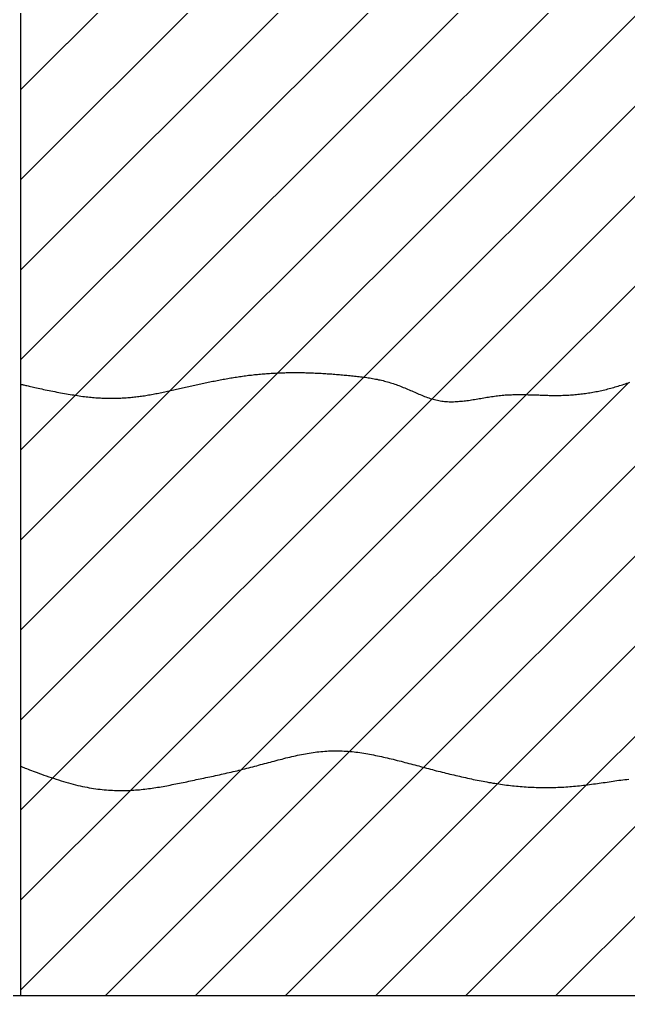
# Model space of a CAD drawing. Extents: x 443 to 1217, y -1921 to -677.
# Drawn here: x 1103.87 to 1110.24, y -1449.49 to -1439.28 of the extents above; entities that cross this region are included whole.
import ezdxf

# ---------------------------------------------------------------- set-up
doc = ezdxf.new("R2010")
doc.units = 0
doc.header["$MEASUREMENT"] = 0
doc.layers.add('2', color=2, linetype='CONTINUOUS')
doc.layers.add('3', color=8, linetype='CONTINUOUS')

msp = doc.modelspace()

# ---------------------------------------------------------------- linework, layer by layer
at = {"layer": '2', "color": 8, "linetype": 'Continuous'}
for p, q in [((1103.883, -1441.899), (1110.8, -1434.982)), ((1103.883, -1442.84), (1111.721, -1435.003)), ((1103.883, -1440.015), (1108.883, -1435.015)), ((1105.44, -1443.168), (1113.571, -1435.037)), ((1106.57, -1442.979), (1114.522, -1435.028)), ((1103.883, -1440.957), (1109.741, -1435.099)), ((1104.454, -1443.212), (1112.545, -1435.121)), ((1108.182, -1443.251), (1116.271, -1435.162)), ((1107.468, -1443.023), (1115.269, -1435.222)), ((1109.169, -1443.206), (1116.271, -1436.104)), ((1103.883, -1445.666), (1106.57, -1442.979)), ((1103.883, -1446.608), (1107.468, -1443.023)), ((1108.866, -1447.276), (1113.159, -1442.984)), ((1106.186, -1447.131), (1110.235, -1443.081)), ((1107.32, -1446.939), (1111.177, -1443.082)), ((1103.883, -1444.724), (1105.44, -1443.168)), ((1103.883, -1443.782), (1104.454, -1443.212)), ((1105.053, -1447.322), (1109.169, -1443.206)), ((1108.095, -1447.105), (1111.98, -1443.221)), ((1109.796, -1447.289), (1113.856, -1443.229)), ((1104.214, -1447.219), (1108.182, -1443.251)), ((1104.767, -1449.492), (1107.32, -1446.939)), ((1105.709, -1449.492), (1108.095, -1447.105)), ((1109.476, -1449.492), (1111.907, -1447.061)), ((1103.883, -1449.434), (1106.186, -1447.131)), ((1103.883, -1447.55), (1104.214, -1447.219)), ((1106.651, -1449.492), (1108.866, -1447.276)), ((1107.593, -1449.492), (1109.796, -1447.289)), ((1108.535, -1449.492), (1110.773, -1447.253)), ((1103.883, -1448.492), (1105.053, -1447.322))]:
    msp.add_line(p, q, dxfattribs=at)
at = {"layer": '3', "color": 3, "linetype": 'Continuous'}
for p, q in [((1103.883, -1449.492), (1103.883, -1428.712)), ((1102.951, -1449.492), (1116.271, -1449.492))]:
    msp.add_line(p, q, dxfattribs=at)
at = {"layer": '3', "color": 3}
for p, q in [((1106.107, -1443.027), (1106.122, -1443.024)), ((1106.122, -1443.024), (1106.138, -1443.022)), ((1106.138, -1443.022), (1106.154, -1443.02)), ((1106.154, -1443.02), (1106.169, -1443.017)), ((1106.169, -1443.017), (1106.185, -1443.015)), ((1106.185, -1443.015), (1106.2, -1443.013)), ((1106.2, -1443.013), (1106.216, -1443.011)), ((1106.216, -1443.011), (1106.232, -1443.008)), ((1106.232, -1443.008), (1106.247, -1443.006)), ((1106.247, -1443.006), (1106.263, -1443.004)), ((1106.263, -1443.004), (1106.279, -1443.002)), ((1106.279, -1443.002), (1106.294, -1443.001)), ((1106.294, -1443.001), (1106.31, -1442.999)), ((1106.31, -1442.999), (1106.325, -1442.997)), ((1106.325, -1442.997), (1106.341, -1442.995)), ((1106.341, -1442.995), (1106.357, -1442.994)), ((1106.357, -1442.994), (1106.372, -1442.992)), ((1106.372, -1442.992), (1106.388, -1442.991)), ((1106.388, -1442.991), (1106.404, -1442.99)), ((1106.404, -1442.99), (1106.42, -1442.988)), ((1106.42, -1442.988), (1106.435, -1442.987)), ((1106.435, -1442.987), (1106.451, -1442.986)), ((1106.451, -1442.986), (1106.467, -1442.985)), ((1106.467, -1442.985), (1106.483, -1442.984)), ((1106.483, -1442.984), (1106.498, -1442.983)), ((1106.498, -1442.983), (1106.514, -1442.982)), ((1106.514, -1442.982), (1106.53, -1442.981)), ((1106.53, -1442.981), (1106.546, -1442.98)), ((1106.546, -1442.98), (1106.562, -1442.979)), ((1106.562, -1442.979), (1106.577, -1442.979)), ((1106.577, -1442.979), (1106.593, -1442.978)), ((1106.593, -1442.978), (1106.609, -1442.978)), ((1106.609, -1442.978), (1106.625, -1442.977)), ((1106.625, -1442.977), (1106.641, -1442.977)), ((1106.641, -1442.977), (1106.657, -1442.976)), ((1106.657, -1442.976), (1106.672, -1442.976)), ((1106.672, -1442.976), (1106.688, -1442.976)), ((1106.688, -1442.976), (1106.704, -1442.976)), ((1106.704, -1442.976), (1106.72, -1442.975)), ((1106.72, -1442.975), (1106.736, -1442.975)), ((1106.736, -1442.975), (1106.752, -1442.975)), ((1106.752, -1442.975), (1106.768, -1442.975)), ((1106.768, -1442.975), (1106.784, -1442.976)), ((1106.784, -1442.976), (1106.799, -1442.976)), ((1106.799, -1442.976), (1106.815, -1442.976)), ((1106.815, -1442.976), (1106.831, -1442.976)), ((1106.831, -1442.976), (1106.847, -1442.976)), ((1106.847, -1442.976), (1106.863, -1442.977)), ((1106.863, -1442.977), (1106.879, -1442.977)), ((1106.879, -1442.977), (1106.895, -1442.978)), ((1106.895, -1442.978), (1106.911, -1442.978)), ((1106.911, -1442.978), (1106.927, -1442.979)), ((1106.927, -1442.979), (1106.942, -1442.979)), ((1106.942, -1442.979), (1106.958, -1442.98)), ((1106.958, -1442.98), (1106.974, -1442.981)), ((1106.974, -1442.981), (1106.99, -1442.981)), ((1106.99, -1442.981), (1107.006, -1442.982)), ((1107.006, -1442.982), (1107.022, -1442.983)), ((1107.022, -1442.983), (1107.038, -1442.984)), ((1107.038, -1442.984), (1107.054, -1442.985)), ((1107.054, -1442.985), (1107.07, -1442.986)), ((1107.07, -1442.986), (1107.086, -1442.987)), ((1107.086, -1442.987), (1107.102, -1442.988)), ((1107.102, -1442.988), (1107.117, -1442.989)), ((1107.117, -1442.989), (1107.133, -1442.99)), ((1107.133, -1442.99), (1107.149, -1442.991)), ((1107.149, -1442.991), (1107.165, -1442.992)), ((1107.165, -1442.992), (1107.181, -1442.994)), ((1107.181, -1442.994), (1107.197, -1442.995)), ((1107.197, -1442.995), (1107.213, -1442.996)), ((1107.213, -1442.996), (1107.229, -1442.998)), ((1107.229, -1442.998), (1107.245, -1442.999)), ((1107.245, -1442.999), (1107.261, -1443.001)), ((1107.261, -1443.001), (1107.277, -1443.002)), ((1107.277, -1443.002), (1107.292, -1443.004)), ((1107.292, -1443.004), (1107.308, -1443.005)), ((1107.308, -1443.005), (1107.324, -1443.007)), ((1107.324, -1443.007), (1107.34, -1443.008)), ((1107.34, -1443.008), (1107.356, -1443.01)), ((1107.356, -1443.01), (1107.372, -1443.012)), ((1107.372, -1443.012), (1107.387, -1443.014)), ((1107.387, -1443.014), (1107.403, -1443.015)), ((1107.403, -1443.015), (1107.419, -1443.017)), ((1107.419, -1443.017), (1107.435, -1443.019)), ((1107.435, -1443.019), (1107.451, -1443.021)), ((1107.451, -1443.021), (1107.466, -1443.023)), ((1107.466, -1443.023), (1107.482, -1443.025)), ((1107.482, -1443.025), (1107.498, -1443.028)), ((1103.883, -1443.098), (1103.887, -1443.099)), ((1103.887, -1443.099), (1103.892, -1443.1)), ((1103.892, -1443.1), (1103.898, -1443.101)), ((1103.898, -1443.101), (1103.905, -1443.103)), ((1103.905, -1443.103), (1103.914, -1443.105)), ((1103.914, -1443.105), (1103.923, -1443.107)), ((1103.923, -1443.107), (1103.934, -1443.11)), ((1103.934, -1443.11), (1103.945, -1443.112)), ((1103.945, -1443.112), (1103.957, -1443.115)), ((1103.957, -1443.115), (1103.97, -1443.118)), ((1103.97, -1443.118), (1103.984, -1443.121)), ((1103.984, -1443.121), (1103.999, -1443.124)), ((1103.999, -1443.124), (1104.014, -1443.128)), ((1104.014, -1443.128), (1104.03, -1443.131)), ((1105.59, -1443.132), (1105.605, -1443.129)), ((1105.605, -1443.129), (1105.621, -1443.125)), ((1105.621, -1443.125), (1105.637, -1443.122)), ((1105.637, -1443.122), (1105.653, -1443.118)), ((1105.653, -1443.118), (1105.669, -1443.114)), ((1105.669, -1443.114), (1105.684, -1443.111)), ((1105.684, -1443.111), (1105.7, -1443.107)), ((1105.7, -1443.107), (1105.716, -1443.104)), ((1105.716, -1443.104), (1105.731, -1443.1)), ((1105.731, -1443.1), (1105.747, -1443.097)), ((1105.747, -1443.097), (1105.763, -1443.093)), ((1105.763, -1443.093), (1105.779, -1443.09)), ((1105.779, -1443.09), (1105.794, -1443.087)), ((1105.794, -1443.087), (1105.81, -1443.083)), ((1105.81, -1443.083), (1105.826, -1443.08)), ((1105.826, -1443.08), (1105.842, -1443.077)), ((1105.842, -1443.077), (1105.857, -1443.073)), ((1105.857, -1443.073), (1105.873, -1443.07)), ((1105.873, -1443.07), (1105.889, -1443.067)), ((1105.889, -1443.067), (1105.904, -1443.064)), ((1105.904, -1443.064), (1105.92, -1443.061)), ((1105.92, -1443.061), (1105.935, -1443.058)), ((1105.935, -1443.058), (1105.951, -1443.055)), ((1105.951, -1443.055), (1105.966, -1443.052)), ((1105.966, -1443.052), (1105.982, -1443.049)), ((1105.982, -1443.049), (1105.998, -1443.046)), ((1105.998, -1443.046), (1106.013, -1443.043)), ((1106.013, -1443.043), (1106.029, -1443.04)), ((1106.029, -1443.04), (1106.045, -1443.037)), ((1106.045, -1443.037), (1106.06, -1443.035)), ((1106.06, -1443.035), (1106.076, -1443.032)), ((1106.076, -1443.032), (1106.091, -1443.029)), ((1106.091, -1443.029), (1106.107, -1443.027)), ((1107.498, -1443.028), (1107.514, -1443.03)), ((1107.514, -1443.03), (1107.529, -1443.032)), ((1107.529, -1443.032), (1107.545, -1443.035)), ((1107.545, -1443.035), (1107.56, -1443.038)), ((1107.56, -1443.038), (1107.576, -1443.04)), ((1107.576, -1443.04), (1107.592, -1443.043)), ((1107.592, -1443.043), (1107.607, -1443.046)), ((1107.607, -1443.046), (1107.623, -1443.05)), ((1107.623, -1443.05), (1107.638, -1443.053)), ((1107.638, -1443.053), (1107.654, -1443.056)), ((1107.654, -1443.056), (1107.669, -1443.06)), ((1107.669, -1443.06), (1107.685, -1443.064)), ((1107.685, -1443.064), (1107.7, -1443.068)), ((1107.7, -1443.068), (1107.715, -1443.072)), ((1107.715, -1443.072), (1107.73, -1443.076)), ((1107.73, -1443.076), (1107.746, -1443.081)), ((1107.746, -1443.081), (1107.761, -1443.086)), ((1107.761, -1443.086), (1107.776, -1443.091)), ((1107.776, -1443.091), (1107.791, -1443.096)), ((1107.791, -1443.096), (1107.806, -1443.101)), ((1107.806, -1443.101), (1107.821, -1443.106)), ((1107.821, -1443.106), (1107.836, -1443.112)), ((1107.836, -1443.112), (1107.851, -1443.118)), ((1107.851, -1443.118), (1107.866, -1443.124)), ((1107.866, -1443.124), (1107.881, -1443.13)), ((1110.081, -1443.131), (1110.097, -1443.126)), ((1110.097, -1443.126), (1110.112, -1443.122)), ((1110.112, -1443.122), (1110.128, -1443.117)), ((1110.128, -1443.117), (1110.143, -1443.112)), ((1110.143, -1443.112), (1110.158, -1443.107)), ((1110.158, -1443.107), (1110.174, -1443.102)), ((1110.174, -1443.102), (1110.189, -1443.097)), ((1110.189, -1443.097), (1110.204, -1443.092)), ((1110.204, -1443.092), (1110.22, -1443.087)), ((1110.22, -1443.087), (1110.235, -1443.082)), ((1110.235, -1443.082), (1110.25, -1443.076)), ((1104.03, -1443.131), (1104.047, -1443.135)), ((1104.047, -1443.135), (1104.064, -1443.139)), ((1104.064, -1443.139), (1104.082, -1443.143)), ((1104.082, -1443.143), (1104.1, -1443.147)), ((1104.1, -1443.147), (1104.119, -1443.151)), ((1104.119, -1443.151), (1104.138, -1443.155)), ((1104.138, -1443.155), (1104.157, -1443.159)), ((1104.157, -1443.159), (1104.177, -1443.163)), ((1104.177, -1443.163), (1104.197, -1443.167)), ((1104.197, -1443.167), (1104.217, -1443.171)), ((1104.217, -1443.171), (1104.237, -1443.175)), ((1104.237, -1443.175), (1104.257, -1443.179)), ((1104.257, -1443.179), (1104.278, -1443.183)), ((1104.278, -1443.183), (1104.298, -1443.186)), ((1104.298, -1443.186), (1104.318, -1443.19)), ((1104.318, -1443.19), (1104.338, -1443.194)), ((1104.338, -1443.194), (1104.358, -1443.197)), ((1104.358, -1443.197), (1104.378, -1443.201)), ((1104.378, -1443.201), (1104.398, -1443.204)), ((1104.398, -1443.204), (1104.417, -1443.207)), ((1104.417, -1443.207), (1104.437, -1443.21)), ((1104.437, -1443.21), (1104.455, -1443.213)), ((1104.455, -1443.213), (1104.474, -1443.216)), ((1104.474, -1443.216), (1104.493, -1443.219)), ((1104.493, -1443.219), (1104.511, -1443.221)), ((1104.511, -1443.221), (1104.529, -1443.224)), ((1104.529, -1443.224), (1104.546, -1443.226)), ((1104.546, -1443.226), (1104.564, -1443.228)), ((1104.564, -1443.228), (1104.581, -1443.23)), ((1104.581, -1443.23), (1104.599, -1443.231)), ((1105.058, -1443.232), (1105.072, -1443.23)), ((1105.072, -1443.23), (1105.086, -1443.229)), ((1105.086, -1443.229), (1105.101, -1443.227)), ((1105.101, -1443.227), (1105.115, -1443.225)), ((1105.115, -1443.225), (1105.13, -1443.223)), ((1105.13, -1443.223), (1105.145, -1443.221)), ((1105.145, -1443.221), (1105.159, -1443.219)), ((1105.159, -1443.219), (1105.174, -1443.217)), ((1105.174, -1443.217), (1105.189, -1443.214)), ((1105.189, -1443.214), (1105.204, -1443.212)), ((1105.204, -1443.212), (1105.218, -1443.209)), ((1105.218, -1443.209), (1105.233, -1443.207)), ((1105.233, -1443.207), (1105.248, -1443.204)), ((1105.248, -1443.204), (1105.264, -1443.201)), ((1105.264, -1443.201), (1105.279, -1443.198)), ((1105.279, -1443.198), (1105.294, -1443.196)), ((1105.294, -1443.196), (1105.309, -1443.193)), ((1105.309, -1443.193), (1105.324, -1443.19)), ((1105.324, -1443.19), (1105.34, -1443.187)), ((1105.34, -1443.187), (1105.355, -1443.183)), ((1105.355, -1443.183), (1105.37, -1443.18)), ((1105.37, -1443.18), (1105.386, -1443.177)), ((1105.386, -1443.177), (1105.401, -1443.174)), ((1105.401, -1443.174), (1105.417, -1443.17)), ((1105.417, -1443.17), (1105.433, -1443.167)), ((1105.433, -1443.167), (1105.448, -1443.164)), ((1105.448, -1443.164), (1105.464, -1443.16)), ((1105.464, -1443.16), (1105.48, -1443.157)), ((1105.48, -1443.157), (1105.495, -1443.153)), ((1105.495, -1443.153), (1105.511, -1443.15)), ((1105.511, -1443.15), (1105.526, -1443.146)), ((1105.526, -1443.146), (1105.542, -1443.143)), ((1105.542, -1443.143), (1105.558, -1443.139)), ((1105.558, -1443.139), (1105.574, -1443.136)), ((1105.574, -1443.136), (1105.59, -1443.132)), ((1107.881, -1443.13), (1107.896, -1443.136)), ((1107.896, -1443.136), (1107.911, -1443.143)), ((1107.911, -1443.143), (1107.926, -1443.149)), ((1107.926, -1443.149), (1107.941, -1443.155)), ((1107.941, -1443.155), (1107.955, -1443.162)), ((1107.955, -1443.162), (1107.97, -1443.168)), ((1107.97, -1443.168), (1107.985, -1443.175)), ((1107.985, -1443.175), (1108, -1443.181)), ((1108, -1443.181), (1108.014, -1443.188)), ((1108.014, -1443.188), (1108.029, -1443.194)), ((1108.029, -1443.194), (1108.044, -1443.2)), ((1108.044, -1443.2), (1108.059, -1443.206)), ((1108.059, -1443.206), (1108.074, -1443.212)), ((1108.074, -1443.212), (1108.088, -1443.218)), ((1108.088, -1443.218), (1108.103, -1443.224)), ((1108.103, -1443.224), (1108.118, -1443.229)), ((1108.118, -1443.229), (1108.133, -1443.235)), ((1108.771, -1443.231), (1108.787, -1443.229)), ((1108.787, -1443.229), (1108.803, -1443.226)), ((1108.803, -1443.226), (1108.819, -1443.224)), ((1108.819, -1443.224), (1108.835, -1443.222)), ((1108.835, -1443.222), (1108.851, -1443.22)), ((1108.851, -1443.22), (1108.867, -1443.218)), ((1108.867, -1443.218), (1108.883, -1443.216)), ((1108.883, -1443.216), (1108.899, -1443.214)), ((1108.899, -1443.214), (1108.915, -1443.212)), ((1108.915, -1443.212), (1108.931, -1443.211)), ((1108.931, -1443.211), (1108.947, -1443.21)), ((1108.947, -1443.21), (1108.963, -1443.209)), ((1108.963, -1443.209), (1108.979, -1443.208)), ((1108.979, -1443.208), (1108.995, -1443.207)), ((1108.995, -1443.207), (1109.011, -1443.207)), ((1109.011, -1443.207), (1109.027, -1443.206)), ((1109.027, -1443.206), (1109.043, -1443.206)), ((1109.043, -1443.206), (1109.059, -1443.205)), ((1109.059, -1443.205), (1109.075, -1443.205)), ((1109.075, -1443.205), (1109.091, -1443.205)), ((1109.091, -1443.205), (1109.106, -1443.205)), ((1109.106, -1443.205), (1109.122, -1443.205)), ((1109.122, -1443.205), (1109.138, -1443.206)), ((1109.138, -1443.206), (1109.154, -1443.206)), ((1109.154, -1443.206), (1109.17, -1443.206)), ((1109.17, -1443.206), (1109.186, -1443.207)), ((1109.186, -1443.207), (1109.202, -1443.207)), ((1109.202, -1443.207), (1109.217, -1443.208)), ((1109.217, -1443.208), (1109.233, -1443.208)), ((1109.233, -1443.208), (1109.249, -1443.209)), ((1109.249, -1443.209), (1109.265, -1443.209)), ((1109.265, -1443.209), (1109.281, -1443.21)), ((1109.281, -1443.21), (1109.297, -1443.21)), ((1109.297, -1443.21), (1109.312, -1443.211)), ((1109.312, -1443.211), (1109.328, -1443.211)), ((1109.328, -1443.211), (1109.344, -1443.212)), ((1109.344, -1443.212), (1109.36, -1443.212)), ((1109.36, -1443.212), (1109.376, -1443.213)), ((1109.376, -1443.213), (1109.391, -1443.213)), ((1109.391, -1443.213), (1109.407, -1443.214)), ((1109.407, -1443.214), (1109.423, -1443.214)), ((1109.423, -1443.214), (1109.439, -1443.214)), ((1109.439, -1443.214), (1109.455, -1443.214)), ((1109.455, -1443.214), (1109.47, -1443.214)), ((1109.47, -1443.214), (1109.486, -1443.214)), ((1109.486, -1443.214), (1109.502, -1443.214)), ((1109.502, -1443.214), (1109.518, -1443.214)), ((1109.518, -1443.214), (1109.533, -1443.214)), ((1109.533, -1443.214), (1109.549, -1443.213)), ((1109.549, -1443.213), (1109.565, -1443.213)), ((1109.565, -1443.213), (1109.581, -1443.212)), ((1109.581, -1443.212), (1109.596, -1443.211)), ((1109.596, -1443.211), (1109.612, -1443.211)), ((1109.612, -1443.211), (1109.628, -1443.21)), ((1109.628, -1443.21), (1109.644, -1443.208)), ((1109.644, -1443.208), (1109.659, -1443.207)), ((1109.659, -1443.207), (1109.675, -1443.206)), ((1109.675, -1443.206), (1109.691, -1443.204)), ((1109.691, -1443.204), (1109.707, -1443.203)), ((1109.707, -1443.203), (1109.722, -1443.201)), ((1109.722, -1443.201), (1109.738, -1443.199)), ((1109.738, -1443.199), (1109.754, -1443.197)), ((1109.754, -1443.197), (1109.769, -1443.195)), ((1109.769, -1443.195), (1109.785, -1443.193)), ((1109.785, -1443.193), (1109.801, -1443.191)), ((1109.801, -1443.191), (1109.816, -1443.188)), ((1109.816, -1443.188), (1109.832, -1443.186)), ((1109.832, -1443.186), (1109.848, -1443.183)), ((1109.848, -1443.183), (1109.863, -1443.181)), ((1109.863, -1443.181), (1109.879, -1443.178)), ((1109.879, -1443.178), (1109.895, -1443.175)), ((1109.895, -1443.175), (1109.91, -1443.172)), ((1109.91, -1443.172), (1109.926, -1443.169)), ((1109.926, -1443.169), (1109.941, -1443.165)), ((1109.941, -1443.165), (1109.957, -1443.162)), ((1109.957, -1443.162), (1109.972, -1443.158)), ((1109.972, -1443.158), (1109.988, -1443.155)), ((1109.988, -1443.155), (1110.004, -1443.151)), ((1110.004, -1443.151), (1110.019, -1443.147)), ((1110.019, -1443.147), (1110.035, -1443.143)), ((1110.035, -1443.143), (1110.05, -1443.139)), ((1110.05, -1443.139), (1110.066, -1443.135)), ((1110.066, -1443.135), (1110.081, -1443.131)), ((1104.599, -1443.231), (1104.616, -1443.233)), ((1104.616, -1443.233), (1104.632, -1443.235)), ((1104.632, -1443.235), (1104.649, -1443.236)), ((1104.649, -1443.236), (1104.666, -1443.238)), ((1104.666, -1443.238), (1104.682, -1443.239)), ((1104.682, -1443.239), (1104.698, -1443.24)), ((1104.698, -1443.24), (1104.714, -1443.241)), ((1104.714, -1443.241), (1104.73, -1443.242)), ((1104.73, -1443.242), (1104.746, -1443.242)), ((1104.746, -1443.242), (1104.761, -1443.243)), ((1104.761, -1443.243), (1104.777, -1443.243)), ((1104.777, -1443.243), (1104.792, -1443.244)), ((1104.792, -1443.244), (1104.808, -1443.244)), ((1104.808, -1443.244), (1104.823, -1443.244)), ((1104.823, -1443.244), (1104.838, -1443.244)), ((1104.838, -1443.244), (1104.853, -1443.244)), ((1104.853, -1443.244), (1104.868, -1443.244)), ((1104.868, -1443.244), (1104.883, -1443.244)), ((1104.883, -1443.244), (1104.898, -1443.243)), ((1104.898, -1443.243), (1104.912, -1443.243)), ((1104.912, -1443.243), (1104.927, -1443.242)), ((1104.927, -1443.242), (1104.941, -1443.241)), ((1104.941, -1443.241), (1104.956, -1443.241)), ((1104.956, -1443.241), (1104.971, -1443.24)), ((1104.971, -1443.24), (1104.985, -1443.239)), ((1104.985, -1443.239), (1105, -1443.237)), ((1105, -1443.237), (1105.014, -1443.236)), ((1105.014, -1443.236), (1105.029, -1443.235)), ((1105.029, -1443.235), (1105.043, -1443.233)), ((1105.043, -1443.233), (1105.058, -1443.232)), ((1108.133, -1443.235), (1108.147, -1443.24)), ((1108.147, -1443.24), (1108.162, -1443.245)), ((1108.162, -1443.245), (1108.177, -1443.249)), ((1108.177, -1443.249), (1108.192, -1443.254)), ((1108.192, -1443.254), (1108.207, -1443.258)), ((1108.207, -1443.258), (1108.222, -1443.262)), ((1108.222, -1443.262), (1108.237, -1443.265)), ((1108.237, -1443.265), (1108.252, -1443.268)), ((1108.252, -1443.268), (1108.268, -1443.271)), ((1108.268, -1443.271), (1108.283, -1443.273)), ((1108.283, -1443.273), (1108.298, -1443.275)), ((1108.298, -1443.275), (1108.313, -1443.277)), ((1108.313, -1443.277), (1108.329, -1443.278)), ((1108.329, -1443.278), (1108.344, -1443.279)), ((1108.344, -1443.279), (1108.359, -1443.28)), ((1108.359, -1443.28), (1108.375, -1443.28)), ((1108.375, -1443.28), (1108.39, -1443.28)), ((1108.39, -1443.28), (1108.406, -1443.28)), ((1108.406, -1443.28), (1108.422, -1443.279)), ((1108.422, -1443.279), (1108.437, -1443.279)), ((1108.437, -1443.279), (1108.453, -1443.278)), ((1108.453, -1443.278), (1108.469, -1443.276)), ((1108.469, -1443.276), (1108.484, -1443.275)), ((1108.484, -1443.275), (1108.5, -1443.273)), ((1108.5, -1443.273), (1108.516, -1443.272)), ((1108.516, -1443.272), (1108.532, -1443.27)), ((1108.532, -1443.27), (1108.547, -1443.268)), ((1108.547, -1443.268), (1108.563, -1443.266)), ((1108.563, -1443.266), (1108.579, -1443.263)), ((1108.579, -1443.263), (1108.595, -1443.261)), ((1108.595, -1443.261), (1108.611, -1443.258)), ((1108.611, -1443.258), (1108.627, -1443.256)), ((1108.627, -1443.256), (1108.643, -1443.253)), ((1108.643, -1443.253), (1108.659, -1443.25)), ((1108.659, -1443.25), (1108.675, -1443.248)), ((1108.675, -1443.248), (1108.691, -1443.245)), ((1108.691, -1443.245), (1108.707, -1443.242)), ((1108.707, -1443.242), (1108.723, -1443.239)), ((1108.723, -1443.239), (1108.739, -1443.237)), ((1108.739, -1443.237), (1108.755, -1443.234)), ((1108.755, -1443.234), (1108.771, -1443.231)), ((1106.633, -1447.012), (1106.654, -1447.007)), ((1106.654, -1447.007), (1106.674, -1447.002)), ((1106.674, -1447.002), (1106.694, -1446.997)), ((1106.694, -1446.997), (1106.715, -1446.993)), ((1106.715, -1446.993), (1106.735, -1446.988)), ((1106.735, -1446.988), (1106.755, -1446.983)), ((1106.755, -1446.983), (1106.776, -1446.979)), ((1106.776, -1446.979), (1106.796, -1446.975)), ((1106.796, -1446.975), (1106.816, -1446.971)), ((1106.816, -1446.971), (1106.836, -1446.967)), ((1106.836, -1446.967), (1106.857, -1446.963)), ((1106.857, -1446.963), (1106.877, -1446.959)), ((1106.877, -1446.959), (1106.897, -1446.956)), ((1106.897, -1446.956), (1106.917, -1446.952)), ((1106.917, -1446.952), (1106.938, -1446.949)), ((1106.938, -1446.949), (1106.958, -1446.947)), ((1106.958, -1446.947), (1106.978, -1446.944)), ((1106.978, -1446.944), (1106.999, -1446.942)), ((1106.999, -1446.942), (1107.019, -1446.94)), ((1107.019, -1446.94), (1107.039, -1446.938)), ((1107.039, -1446.938), (1107.06, -1446.936)), ((1107.06, -1446.936), (1107.08, -1446.935)), ((1107.08, -1446.935), (1107.1, -1446.934)), ((1107.1, -1446.934), (1107.121, -1446.933)), ((1107.121, -1446.933), (1107.141, -1446.932)), ((1107.141, -1446.932), (1107.161, -1446.932)), ((1107.161, -1446.932), (1107.182, -1446.932)), ((1107.182, -1446.932), (1107.202, -1446.932)), ((1107.202, -1446.932), (1107.223, -1446.933)), ((1107.223, -1446.933), (1107.243, -1446.934)), ((1107.243, -1446.934), (1107.264, -1446.935)), ((1107.264, -1446.935), (1107.284, -1446.936)), ((1107.284, -1446.936), (1107.304, -1446.937)), ((1107.304, -1446.937), (1107.325, -1446.939)), ((1107.325, -1446.939), (1107.345, -1446.941)), ((1107.345, -1446.941), (1107.366, -1446.943)), ((1107.366, -1446.943), (1107.386, -1446.946)), ((1107.386, -1446.946), (1107.407, -1446.948)), ((1107.407, -1446.948), (1107.427, -1446.951)), ((1107.427, -1446.951), (1107.448, -1446.954)), ((1107.448, -1446.954), (1107.468, -1446.957)), ((1107.468, -1446.957), (1107.489, -1446.961)), ((1107.489, -1446.961), (1107.509, -1446.964)), ((1107.509, -1446.964), (1107.529, -1446.968)), ((1107.529, -1446.968), (1107.55, -1446.971)), ((1107.55, -1446.971), (1107.57, -1446.975)), ((1107.57, -1446.975), (1107.591, -1446.98)), ((1107.591, -1446.98), (1107.611, -1446.984)), ((1107.611, -1446.984), (1107.632, -1446.988)), ((1107.632, -1446.988), (1107.652, -1446.993)), ((1107.652, -1446.993), (1107.673, -1446.997)), ((1107.673, -1446.997), (1107.693, -1447.002)), ((1107.693, -1447.002), (1107.714, -1447.007)), ((1107.714, -1447.007), (1107.734, -1447.011)), ((1103.883, -1447.094), (1103.888, -1447.096)), ((1103.888, -1447.096), (1103.895, -1447.099)), ((1103.895, -1447.099), (1103.904, -1447.102)), ((1103.904, -1447.102), (1103.915, -1447.107)), ((1103.915, -1447.107), (1103.927, -1447.112)), ((1106.246, -1447.114), (1106.266, -1447.109)), ((1106.266, -1447.109), (1106.287, -1447.104)), ((1106.287, -1447.104), (1106.307, -1447.099)), ((1106.307, -1447.099), (1106.327, -1447.093)), ((1106.327, -1447.093), (1106.348, -1447.088)), ((1106.348, -1447.088), (1106.368, -1447.083)), ((1106.368, -1447.083), (1106.389, -1447.077)), ((1106.389, -1447.077), (1106.409, -1447.072)), ((1106.409, -1447.072), (1106.43, -1447.066)), ((1106.43, -1447.066), (1106.45, -1447.061)), ((1106.45, -1447.061), (1106.471, -1447.055)), ((1106.471, -1447.055), (1106.491, -1447.05)), ((1106.491, -1447.05), (1106.511, -1447.044)), ((1106.511, -1447.044), (1106.532, -1447.039)), ((1106.532, -1447.039), (1106.552, -1447.034)), ((1106.552, -1447.034), (1106.572, -1447.028)), ((1106.572, -1447.028), (1106.593, -1447.023)), ((1106.593, -1447.023), (1106.613, -1447.018)), ((1106.613, -1447.018), (1106.633, -1447.012)), ((1107.734, -1447.011), (1107.755, -1447.016)), ((1107.755, -1447.016), (1107.775, -1447.021)), ((1107.775, -1447.021), (1107.796, -1447.027)), ((1107.796, -1447.027), (1107.816, -1447.032)), ((1107.816, -1447.032), (1107.837, -1447.037)), ((1107.837, -1447.037), (1107.857, -1447.042)), ((1107.857, -1447.042), (1107.878, -1447.048)), ((1107.878, -1447.048), (1107.898, -1447.053)), ((1107.898, -1447.053), (1107.919, -1447.058)), ((1107.919, -1447.058), (1107.939, -1447.064)), ((1107.939, -1447.064), (1107.96, -1447.069)), ((1107.96, -1447.069), (1107.98, -1447.075)), ((1107.98, -1447.075), (1108.001, -1447.08)), ((1108.001, -1447.08), (1108.021, -1447.086)), ((1108.021, -1447.086), (1108.042, -1447.091)), ((1108.042, -1447.091), (1108.062, -1447.097)), ((1108.062, -1447.097), (1108.083, -1447.102)), ((1108.083, -1447.102), (1108.103, -1447.107)), ((1108.103, -1447.107), (1108.123, -1447.113)), ((1103.927, -1447.112), (1103.941, -1447.117)), ((1103.941, -1447.117), (1103.957, -1447.123)), ((1103.957, -1447.123), (1103.974, -1447.13)), ((1103.974, -1447.13), (1103.992, -1447.137)), ((1103.992, -1447.137), (1104.011, -1447.144)), ((1104.011, -1447.144), (1104.032, -1447.152)), ((1104.032, -1447.152), (1104.054, -1447.16)), ((1104.054, -1447.16), (1104.076, -1447.168)), ((1104.076, -1447.168), (1104.099, -1447.177)), ((1104.099, -1447.177), (1104.123, -1447.186)), ((1104.123, -1447.186), (1104.148, -1447.194)), ((1104.148, -1447.194), (1104.173, -1447.203)), ((1104.173, -1447.203), (1104.198, -1447.212)), ((1104.198, -1447.212), (1104.224, -1447.22)), ((1105.816, -1447.213), (1105.837, -1447.209)), ((1105.837, -1447.209), (1105.857, -1447.204)), ((1105.857, -1447.204), (1105.877, -1447.2)), ((1105.877, -1447.2), (1105.897, -1447.196)), ((1105.897, -1447.196), (1105.918, -1447.191)), ((1105.918, -1447.191), (1105.938, -1447.187)), ((1105.938, -1447.187), (1105.958, -1447.182)), ((1105.958, -1447.182), (1105.979, -1447.177)), ((1105.979, -1447.177), (1105.999, -1447.173)), ((1105.999, -1447.173), (1106.02, -1447.168)), ((1106.02, -1447.168), (1106.04, -1447.164)), ((1106.04, -1447.164), (1106.061, -1447.159)), ((1106.061, -1447.159), (1106.081, -1447.154)), ((1106.081, -1447.154), (1106.102, -1447.149)), ((1106.102, -1447.149), (1106.122, -1447.144)), ((1106.122, -1447.144), (1106.143, -1447.14)), ((1106.143, -1447.14), (1106.163, -1447.135)), ((1106.163, -1447.135), (1106.184, -1447.13)), ((1106.184, -1447.13), (1106.204, -1447.125)), ((1106.204, -1447.125), (1106.225, -1447.12)), ((1106.225, -1447.12), (1106.246, -1447.114)), ((1108.123, -1447.113), (1108.144, -1447.118)), ((1108.144, -1447.118), (1108.164, -1447.124)), ((1108.164, -1447.124), (1108.185, -1447.129)), ((1108.185, -1447.129), (1108.205, -1447.134)), ((1108.205, -1447.134), (1108.225, -1447.14)), ((1108.225, -1447.14), (1108.246, -1447.145)), ((1108.246, -1447.145), (1108.266, -1447.15)), ((1108.266, -1447.15), (1108.287, -1447.155)), ((1108.287, -1447.155), (1108.307, -1447.16)), ((1108.307, -1447.16), (1108.327, -1447.165)), ((1108.327, -1447.165), (1108.348, -1447.17)), ((1108.348, -1447.17), (1108.368, -1447.175)), ((1108.368, -1447.175), (1108.389, -1447.18)), ((1108.389, -1447.18), (1108.409, -1447.185)), ((1108.409, -1447.185), (1108.429, -1447.19)), ((1108.429, -1447.19), (1108.45, -1447.195)), ((1108.45, -1447.195), (1108.47, -1447.199)), ((1108.47, -1447.199), (1108.491, -1447.204)), ((1108.491, -1447.204), (1108.511, -1447.209)), ((1108.511, -1447.209), (1108.531, -1447.213)), ((1104.224, -1447.22), (1104.25, -1447.229)), ((1104.25, -1447.229), (1104.276, -1447.237)), ((1104.276, -1447.237), (1104.302, -1447.246)), ((1104.302, -1447.246), (1104.328, -1447.253)), ((1104.328, -1447.253), (1104.354, -1447.261)), ((1104.354, -1447.261), (1104.38, -1447.268)), ((1104.38, -1447.268), (1104.405, -1447.275)), ((1104.405, -1447.275), (1104.43, -1447.282)), ((1104.43, -1447.282), (1104.455, -1447.288)), ((1104.455, -1447.288), (1104.479, -1447.294)), ((1104.479, -1447.294), (1104.503, -1447.299)), ((1104.503, -1447.299), (1104.527, -1447.304)), ((1104.527, -1447.304), (1104.551, -1447.309)), ((1104.551, -1447.309), (1104.574, -1447.314)), ((1104.574, -1447.314), (1104.598, -1447.318)), ((1105.293, -1447.317), (1105.312, -1447.314)), ((1105.312, -1447.314), (1105.331, -1447.311)), ((1105.331, -1447.311), (1105.35, -1447.308)), ((1105.35, -1447.308), (1105.369, -1447.304)), ((1105.369, -1447.304), (1105.388, -1447.301)), ((1105.388, -1447.301), (1105.407, -1447.297)), ((1105.407, -1447.297), (1105.426, -1447.294)), ((1105.426, -1447.294), (1105.445, -1447.29)), ((1105.445, -1447.29), (1105.464, -1447.286)), ((1105.464, -1447.286), (1105.483, -1447.282)), ((1105.483, -1447.282), (1105.502, -1447.279)), ((1105.502, -1447.279), (1105.521, -1447.275)), ((1105.521, -1447.275), (1105.54, -1447.271)), ((1105.54, -1447.271), (1105.56, -1447.267)), ((1105.56, -1447.267), (1105.579, -1447.263)), ((1105.579, -1447.263), (1105.599, -1447.259)), ((1105.599, -1447.259), (1105.618, -1447.255)), ((1105.618, -1447.255), (1105.638, -1447.251)), ((1105.638, -1447.251), (1105.657, -1447.247)), ((1105.657, -1447.247), (1105.677, -1447.243)), ((1105.677, -1447.243), (1105.697, -1447.238)), ((1105.697, -1447.238), (1105.716, -1447.234)), ((1105.716, -1447.234), (1105.736, -1447.23)), ((1105.736, -1447.23), (1105.756, -1447.226)), ((1105.756, -1447.226), (1105.776, -1447.222)), ((1105.776, -1447.222), (1105.796, -1447.217)), ((1105.796, -1447.217), (1105.816, -1447.213)), ((1108.531, -1447.213), (1108.552, -1447.218)), ((1108.552, -1447.218), (1108.572, -1447.222)), ((1108.572, -1447.222), (1108.593, -1447.226)), ((1108.593, -1447.226), (1108.613, -1447.231)), ((1108.613, -1447.231), (1108.633, -1447.235)), ((1108.633, -1447.235), (1108.654, -1447.239)), ((1108.654, -1447.239), (1108.674, -1447.243)), ((1108.674, -1447.243), (1108.695, -1447.247)), ((1108.695, -1447.247), (1108.715, -1447.251)), ((1108.715, -1447.251), (1108.735, -1447.254)), ((1108.735, -1447.254), (1108.756, -1447.258)), ((1108.756, -1447.258), (1108.776, -1447.262)), ((1108.776, -1447.262), (1108.797, -1447.265)), ((1108.797, -1447.265), (1108.817, -1447.269)), ((1108.817, -1447.269), (1108.838, -1447.272)), ((1108.838, -1447.272), (1108.858, -1447.275)), ((1108.858, -1447.275), (1108.879, -1447.278)), ((1108.879, -1447.278), (1108.899, -1447.281)), ((1108.899, -1447.281), (1108.919, -1447.284)), ((1108.919, -1447.284), (1108.94, -1447.287)), ((1108.94, -1447.287), (1108.96, -1447.29)), ((1108.96, -1447.29), (1108.981, -1447.292)), ((1108.981, -1447.292), (1109.001, -1447.295)), ((1109.001, -1447.295), (1109.022, -1447.297)), ((1109.022, -1447.297), (1109.042, -1447.299)), ((1109.042, -1447.299), (1109.063, -1447.301)), ((1109.063, -1447.301), (1109.083, -1447.303)), ((1109.083, -1447.303), (1109.104, -1447.305)), ((1109.104, -1447.305), (1109.125, -1447.307)), ((1109.125, -1447.307), (1109.145, -1447.308)), ((1109.145, -1447.308), (1109.166, -1447.31)), ((1109.166, -1447.31), (1109.186, -1447.311)), ((1109.186, -1447.311), (1109.207, -1447.312)), ((1109.207, -1447.312), (1109.227, -1447.313)), ((1109.227, -1447.313), (1109.248, -1447.314)), ((1109.248, -1447.314), (1109.269, -1447.315)), ((1109.476, -1447.315), (1109.496, -1447.314)), ((1109.496, -1447.314), (1109.517, -1447.313)), ((1109.517, -1447.313), (1109.538, -1447.312)), ((1109.538, -1447.312), (1109.558, -1447.311)), ((1109.558, -1447.311), (1109.579, -1447.309)), ((1109.579, -1447.309), (1109.6, -1447.308)), ((1109.6, -1447.308), (1109.621, -1447.306)), ((1109.621, -1447.306), (1109.641, -1447.305)), ((1109.641, -1447.305), (1109.662, -1447.303)), ((1109.662, -1447.303), (1109.683, -1447.301)), ((1109.683, -1447.301), (1109.704, -1447.299)), ((1109.704, -1447.299), (1109.724, -1447.297)), ((1109.724, -1447.297), (1109.745, -1447.295)), ((1109.745, -1447.295), (1109.766, -1447.292)), ((1109.766, -1447.292), (1109.786, -1447.29)), ((1109.786, -1447.29), (1109.807, -1447.287)), ((1109.807, -1447.287), (1109.828, -1447.285)), ((1109.828, -1447.285), (1109.848, -1447.282)), ((1109.848, -1447.282), (1109.869, -1447.279)), ((1109.869, -1447.279), (1109.889, -1447.277)), ((1109.889, -1447.277), (1109.91, -1447.274)), ((1109.91, -1447.274), (1109.93, -1447.271)), ((1109.93, -1447.271), (1109.951, -1447.268)), ((1109.951, -1447.268), (1109.971, -1447.265)), ((1109.971, -1447.265), (1109.992, -1447.262)), ((1109.992, -1447.262), (1110.012, -1447.259)), ((1110.012, -1447.259), (1110.033, -1447.255)), ((1110.033, -1447.255), (1110.053, -1447.252)), ((1110.053, -1447.252), (1110.074, -1447.25)), ((1110.074, -1447.25), (1110.094, -1447.247)), ((1110.094, -1447.247), (1110.115, -1447.244)), ((1110.115, -1447.244), (1110.135, -1447.241)), ((1110.135, -1447.241), (1110.156, -1447.239)), ((1110.156, -1447.239), (1110.176, -1447.236)), ((1110.176, -1447.236), (1110.197, -1447.234)), ((1110.197, -1447.234), (1110.218, -1447.231)), ((1110.218, -1447.231), (1110.238, -1447.229)), ((1104.598, -1447.318), (1104.621, -1447.322)), ((1104.621, -1447.322), (1104.643, -1447.325)), ((1104.643, -1447.325), (1104.666, -1447.329)), ((1104.666, -1447.329), (1104.688, -1447.332)), ((1104.688, -1447.332), (1104.71, -1447.334)), ((1104.71, -1447.334), (1104.732, -1447.337)), ((1104.732, -1447.337), (1104.754, -1447.339)), ((1104.754, -1447.339), (1104.776, -1447.341)), ((1104.776, -1447.341), (1104.797, -1447.343)), ((1104.797, -1447.343), (1104.818, -1447.344)), ((1104.818, -1447.344), (1104.84, -1447.345)), ((1104.84, -1447.345), (1104.86, -1447.346)), ((1104.86, -1447.346), (1104.881, -1447.347)), ((1104.881, -1447.347), (1104.902, -1447.347)), ((1104.902, -1447.347), (1104.922, -1447.348)), ((1104.922, -1447.348), (1104.943, -1447.348)), ((1104.943, -1447.348), (1104.963, -1447.347)), ((1104.963, -1447.347), (1104.983, -1447.347)), ((1104.983, -1447.347), (1105.003, -1447.346)), ((1105.003, -1447.346), (1105.023, -1447.346)), ((1105.023, -1447.346), (1105.043, -1447.345)), ((1105.043, -1447.345), (1105.062, -1447.343)), ((1105.062, -1447.343), (1105.082, -1447.342)), ((1105.082, -1447.342), (1105.102, -1447.341)), ((1105.102, -1447.341), (1105.121, -1447.339)), ((1105.121, -1447.339), (1105.14, -1447.337)), ((1105.14, -1447.337), (1105.16, -1447.335)), ((1105.16, -1447.335), (1105.179, -1447.333)), ((1105.179, -1447.333), (1105.198, -1447.331)), ((1105.198, -1447.331), (1105.217, -1447.328)), ((1105.217, -1447.328), (1105.236, -1447.325)), ((1105.236, -1447.325), (1105.255, -1447.323)), ((1105.255, -1447.323), (1105.274, -1447.32)), ((1105.274, -1447.32), (1105.293, -1447.317)), ((1109.269, -1447.315), (1109.289, -1447.316)), ((1109.289, -1447.316), (1109.31, -1447.316)), ((1109.31, -1447.316), (1109.33, -1447.317)), ((1109.33, -1447.317), (1109.351, -1447.317)), ((1109.351, -1447.317), (1109.372, -1447.317)), ((1109.372, -1447.317), (1109.393, -1447.317)), ((1109.393, -1447.317), (1109.413, -1447.316)), ((1109.413, -1447.316), (1109.434, -1447.316)), ((1109.434, -1447.316), (1109.455, -1447.316)), ((1109.455, -1447.316), (1109.476, -1447.315))]:
    msp.add_line(p, q, dxfattribs=at)

doc.saveas('drawing.dxf')
